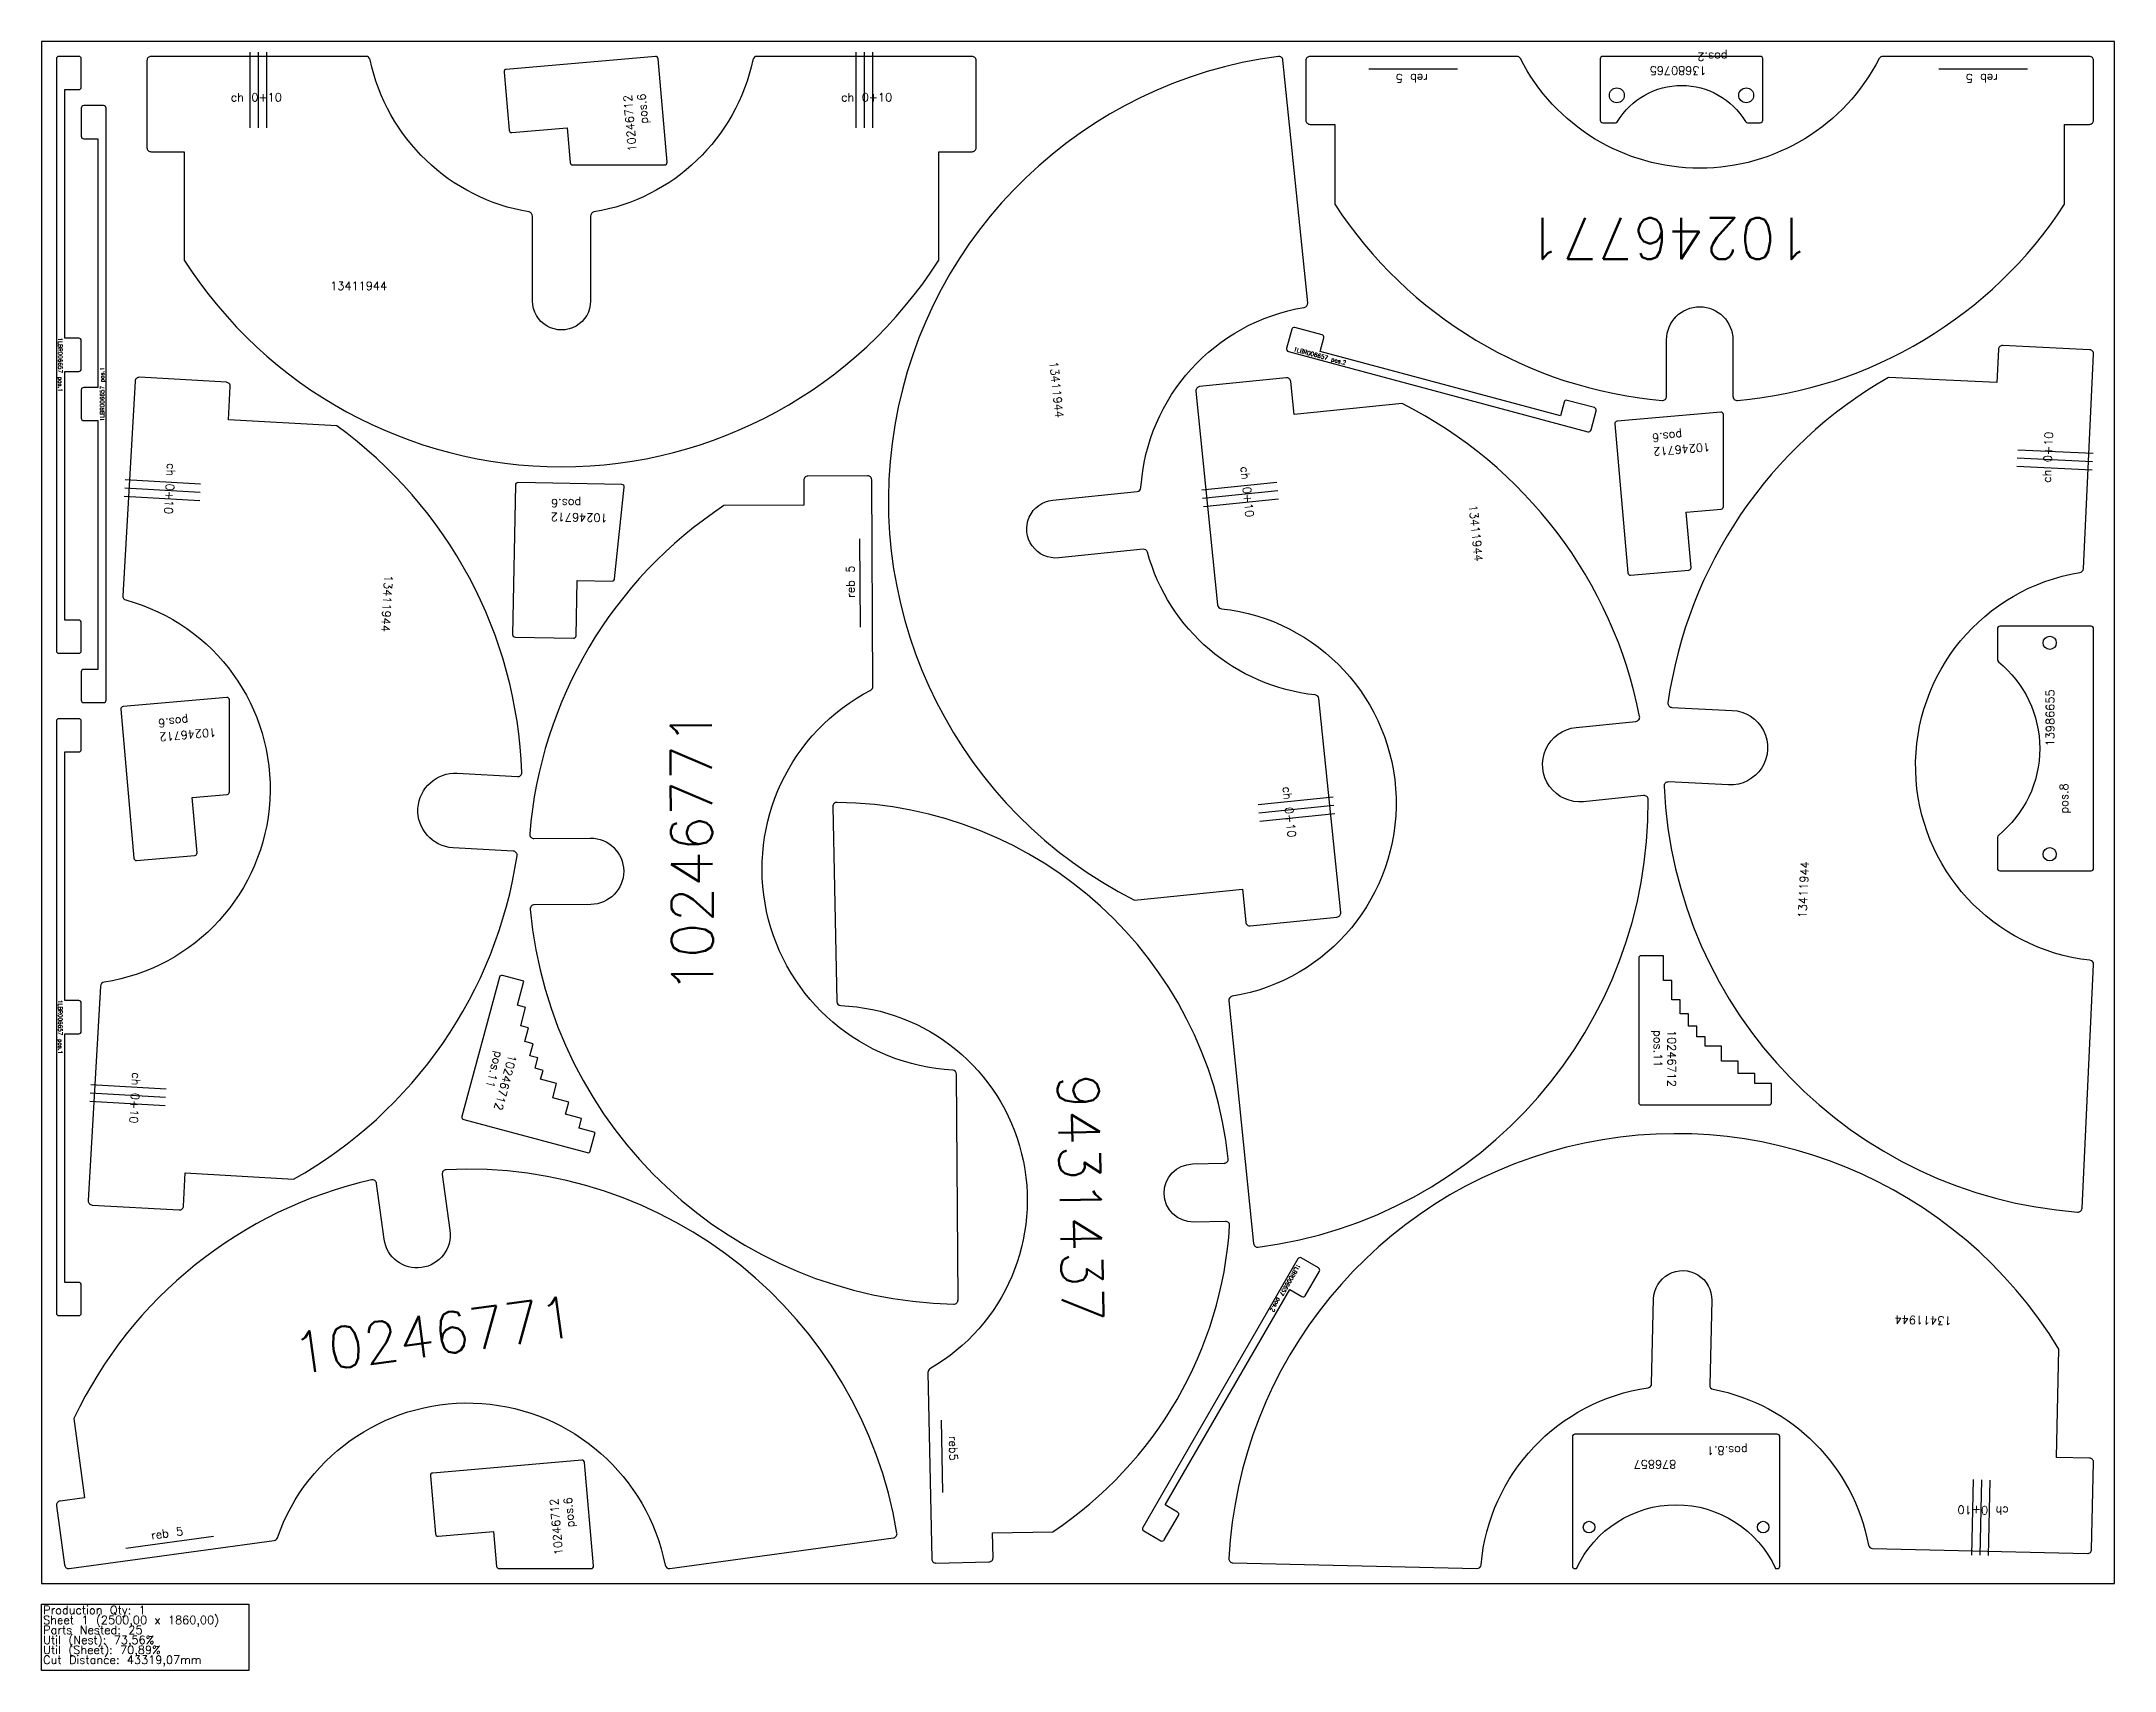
# Model space of a CAD drawing. Header units: millimetres. Extents: x 0 to 2500, y -105 to 1860.
import ezdxf

# ---------------------------------------------------------------- set-up
doc = ezdxf.new("R2010")
doc.units = ezdxf.units.MM
for name, color, linetype in [('10246712', 7, 'Continuous'), ('10246771', 7, 'Continuous'), ('13411944', 7, 'Continuous'), ('13680765', 7, 'Continuous'), ('13986655', 7, 'Continuous'), ('1LBR006657', 7, 'Continuous'), ('876857', 7, 'Continuous'), ('9431437', 7, 'Continuous'), ('Chanfro', 7, 'Continuous'), ('Rebaixo', 7, 'Continuous'), ('sheet', 24, 'Continuous'), ('Stats', 7, 'Continuous'), ('Texto', 7, 'Continuous')]:
    doc.layers.add(name, color=color, linetype=linetype)
doc.styles.get("Standard").update_dxf_attribs({"font": 'txt.shx'})

msp = doc.modelspace()

# ---------------------------------------------------------------- linework, layer by layer
at = {"color": 2}
for points in [[(633.9, 1755.9), (637.6, 1713.8, 0.389031), (640.6, 1711.1), (751.5, 1711.1, 0.439853), (754.5, 1714.4), (743.6, 1839.2, 0.414214), (740.4, 1842), (560.6, 1826.3, 0.414214), (557.8, 1823.1), (563.9, 1752.9, 0.414214), (567.2, 1750.1)], [(1983.5, 1292.3), (2025.6, 1296, 0.389031), (2028.3, 1299), (2028.3, 1409.9, 0.439853), (2025.1, 1412.9), (1900.2, 1402, 0.414214), (1897.4, 1398.8), (1913.1, 1219, 0.414214), (1916.3, 1216.2), (1986.6, 1222.3, 0.414214), (1989.3, 1225.6)], [(646, 1210), (688.2, 1209.2, 0.389031), (691.2, 1211.9), (702.9, 1322.2, 0.439853), (700, 1325.5), (574.7, 1327.9, 0.414214), (571.6, 1324.9), (568.2, 1144.5, 0.414214), (571.1, 1141.4), (641.6, 1140.1, 0.414214), (644.7, 1143)], [(181.8, 948.2), (223.9, 951.8, 0.389031), (226.7, 954.8), (226.7, 1065.7, 0.439853), (223.4, 1068.7), (98.5, 1057.9, 0.414214), (95.8, 1054.6), (111.4, 874.8, 0.414214), (114.7, 872.1), (184.9, 878.2, 0.414214), (187.6, 881.4)], [(545.1, 62.8), (548.8, 20.7, 0.389031), (551.8, 18), (662.7, 18, 0.439853), (665.7, 21.3), (654.8, 146.1, 0.414214), (651.6, 148.9), (471.8, 133.2, 0.414214), (469, 130), (475.1, 59.8, 0.414214), (478.4, 57)]]:
    msp.add_lwpolyline(points, format="xyb", close=True, dxfattribs=at)
at = {"layer": '10246712', "color": 2}
for points in [[(1956.2, 757.2), (1929.2, 757.2, 0.414214), (1926.2, 754.2), (1926.2, 580.2, 0.414214), (1929.2, 577.2), (2083.2, 577.2, 0.414214), (2086.2, 580.2), (2086.2, 603.2), (2066.2, 603.2), (2066.2, 615.2), (2046.2, 615.2), (2046.2, 630.2), (2026.2, 630.2), (2026.2, 648.2), (2006.2, 648.2), (2006.2, 659.2), (1996.2, 659.2), (1996.2, 672.2), (1986.2, 672.2), (1986.2, 687.2), (1976.2, 687.2), (1976.2, 704.2), (1966.2, 704.2), (1966.2, 727.2), (1956.2, 727.2)], [(581.9, 726.5), (555.8, 733.5, 0.414214), (552.2, 731.3), (507.1, 563.3, 0.414214), (509.3, 559.6), (658, 519.7, 0.414214), (661.7, 521.9), (667.6, 544.1), (648.3, 549.2), (651.4, 560.8), (632.1, 566), (636, 580.5), (616.7, 585.7), (621.3, 603.1), (602, 608.2), (604.9, 618.9), (595.2, 621.5), (598.6, 634), (588.9, 636.6), (592.8, 651.1), (583.1, 653.7), (587.5, 670.1), (577.9, 672.7), (583.8, 694.9), (574.2, 697.5)]]:
    msp.add_lwpolyline(points, format="xyb", close=True, dxfattribs=at)
at = {"layer": '10246771', "color": 2}
for points in [[(1959.8, 1500, -0.999998), (2039.8, 1500), (2039.8, 1432, 0.439826), (2045.2, 1427, 0.230753), (2439.8, 1663.6), (2439.8, 1760), (2469.8, 1760, 0.414214), (2474.8, 1765), (2474.8, 1837, 0.414214), (2469.8, 1842), (2220.6, 1842, 0.281528), (2216.1, 1839.3, -0.611524), (1783.5, 1839.3, 0.281528), (1779, 1842), (1529.8, 1842, 0.414214), (1524.8, 1837), (1524.8, 1765, 0.414214), (1529.8, 1760), (1559.8, 1760), (1559.8, 1663.6, 0.230753), (1954.4, 1427, 0.439826), (1959.8, 1432)], [(919.4, 1300.7), (823, 1300.1, 0.230753), (588.8, 904.1, 0.439826), (593.8, 898.7), (661.9, 899.1, -0.999999), (662.4, 819.1), (594.3, 818.7, 0.439826), (589.4, 813.2, 0.380776), (1100.2, 337, 0.422689), (1105.3, 342), (1103.6, 614.3, 0.396596), (1098.9, 619.2, -0.763355), (1000, 1077.5, 0.281528), (1002.7, 1082), (1001.2, 1331.2, 0.414214), (996.2, 1336.2), (924.2, 1335.7, 0.414214), (919.2, 1330.7)], [(52.1, 103.4), (22.4, 99.4, 0.414214), (18.1, 93.7), (27.9, 22.4, 0.414214), (33.5, 18.1), (280.5, 51.9, 0.281528), (284.5, 55.2, -0.763355), (752.1, 22.1, 0.396596), (757.7, 18.1), (1027.4, 55, 0.422689), (1031.7, 60.7, 0.380776), (488, 499.1, 0.439826), (483.3, 493.4), (492.5, 426, -0.999999), (413.3, 415.2), (404.1, 482.6, 0.439826), (398, 486.8, 0.230753), (39.1, 199)]]:
    msp.add_lwpolyline(points, format="xyb", close=True, dxfattribs=at)
at = {"layer": '13411944', "color": 2}
for points in [[(396.3, 1838, 0.354246), (391.4, 1842), (132.2, 1842, 0.414214), (127.2, 1837), (127.2, 1732, 0.414214), (132.2, 1727), (172.2, 1727), (172.2, 1596.2, 0.547653), (1082.2, 1596.2), (1082.2, 1727), (1122.2, 1727, 0.414214), (1127.2, 1732), (1127.2, 1837, 0.414214), (1122.2, 1842), (862.9, 1842, 0.354246), (858, 1838, -0.307984), (666.3, 1654.3, 0.366176), (662.2, 1649.3), (662.2, 1547, -1.000001), (592.2, 1547), (592.2, 1649.3, 0.366176), (588, 1654.3, -0.307984)], [(1540.5, 1067.3, 0.354246), (1536.1, 1071.7, -0.307984), (1333.8, 1243.8, 0.366176), (1328.5, 1247.5), (1226.7, 1237.1, -1.000001), (1219.6, 1306.7), (1321.4, 1317.1, 0.366176), (1325.9, 1321.8, -0.348617), (1522.9, 1539.2, 0.396087), (1527, 1544.7), (1497.2, 1837.4, 0.422451), (1491.6, 1841.9, 0.738667), (1318.2, 824.3), (1448.3, 837.5), (1452.4, 797.7, 0.414214), (1457.8, 793.2), (1562.3, 803.9, 0.414214), (1566.8, 809.4)], [(2474.8, 1483, 0.414214), (2470, 1488.2), (2365.1, 1493.2, 0.414214), (2359.9, 1488.5), (2358, 1448.5), (2227.3, 1454.7, 0.231109), (1961.5, 1062.4, 0.4419), (1966.3, 1056.7), (2038.8, 1053.2, -1.000001), (2034.6, 963.3), (1962, 966.8, 0.4419), (1956.7, 961.6, 0.37902), (2455.4, 448, 0.422451), (2460.8, 452.7), (2474.8, 746.6, 0.396087), (2470.3, 751.8, -0.872798), (2458.2, 1219.4, 0.354246), (2462.4, 1224.1)], [(225.4, 1403.7), (227.7, 1443.7, 0.414214), (223, 1448.9), (118.1, 1454.9, 0.414214), (112.9, 1450.2), (98.1, 1191.4, 0.354246), (101.8, 1186.3, -0.810159), (75.5, 725.3, 0.354246), (71.2, 720.6), (56.4, 461.8, 0.414214), (61.2, 456.5), (166, 450.6, 0.414214), (171.3, 455.3), (173.5, 495.2), (304.1, 487.7, 0.231109), (573.6, 877.6, 0.4419), (569, 883.3), (496.4, 887.4, -0.999999), (501.5, 977.3), (574.1, 973.2, 0.4419), (579.4, 978.3, 0.231109), (356, 1396.3)], [(1392.2, 1438.2), (1418.4, 1180.3, 0.354246), (1422.9, 1175.8, -0.872798), (1436.1, 708.3, 0.396087), (1431.9, 702.9), (1461.7, 410.1, 0.422451), (1467.4, 405.7, 0.37902), (1937.6, 945.5, 0.4419), (1932.1, 950.4), (1859.8, 943, -1.000001), (1850.7, 1032.6), (1922.9, 1039.9, 0.4419), (1927.3, 1045.9, 0.231109), (1640.8, 1423.3), (1510.6, 1410), (1506.6, 1449.8, 0.414214), (1501.1, 1454.3), (1396.6, 1443.7, 0.414214)], [(2208.1, 42.1), (2467.2, 36.1, 0.414214), (2472.4, 41), (2474.8, 146, 0.414214), (2469.9, 151.1), (2429.9, 152), (2432.9, 282.8, 0.738667), (1432, 30.1, 0.422451), (1436.9, 24.8), (1731.1, 18, 0.396087), (1736.2, 22.6, -0.348617), (1937.5, 236.1, 0.366176), (1941.8, 240.9), (1944.2, 343.2, -1.000001), (2014.2, 341.6), (2011.8, 239.3, 0.366176), (2015.9, 234.3, -0.307984), (2203.3, 46.1, 0.354246)]]:
    msp.add_lwpolyline(points, format="xyb", close=True, dxfattribs=at)
at = {"layer": '13680765', "color": 2}
msp.add_lwpolyline([(2057.5, 1762), (2072.8, 1762, 0.414214), (2075.8, 1765), (2075.8, 1839, 0.414214), (2072.8, 1842), (1882.8, 1842, 0.414214), (1879.8, 1839), (1879.8, 1765, 0.414214), (1882.8, 1762), (1898.2, 1762, 0.262938), (1900.8, 1763.5, -0.564933), (2054.9, 1763.5, 0.262938)], format="xyb", close=True, dxfattribs=at)
for centre in [(1899.8, 1795), (2055.8, 1795)]:
    msp.add_circle(centre, 9, dxfattribs=at)
at = {"layer": '13986655', "color": 2}
msp.add_lwpolyline([(2358.8, 900), (2358.8, 862.6, 0.414214), (2361.8, 859.6), (2471.8, 859.6, 0.414214), (2474.8, 862.6), (2474.8, 1151.6, 0.414214), (2471.8, 1154.6), (2361.8, 1154.6, 0.414214), (2358.8, 1151.6), (2358.8, 1114.2, 0.2259), (2359.9, 1111.9, -0.476095), (2359.9, 902.3, 0.2259)], format="xyb", close=True, dxfattribs=at)
for centre in [(2421.8, 1134.6), (2421.8, 879.6)]:
    msp.add_circle(centre, 8, dxfattribs=at)
at = {"layer": '1LBR006657', "color": 2}
for points in [[(45, 1802, 0.414214), (48, 1805), (48, 1839, 0.414214), (45, 1842), (21, 1842, 0.414214), (18, 1839), (18, 1125, 0.414214), (21, 1122), (45, 1122, 0.414214), (48, 1125), (48, 1159, 0.414214), (45, 1162), (28, 1162), (28, 1462), (45, 1462, 0.414214), (48, 1465), (48, 1499, 0.414214), (45, 1502), (28, 1502), (28, 1802)], [(51, 1102.6, 0.414214), (48, 1099.6), (48, 1065.6, 0.414214), (51, 1062.6), (75, 1062.6, 0.414214), (78, 1065.6), (78, 1779.6, 0.414214), (75, 1782.6), (51, 1782.6, 0.414214), (48, 1779.6), (48, 1745.6, 0.414214), (51, 1742.6), (68, 1742.6), (68, 1442.6), (51, 1442.6, 0.414214), (48, 1439.6), (48, 1405.6, 0.414214), (51, 1402.6), (68, 1402.6), (68, 1102.6)], [(1544.4, 1506.2), (1511.5, 1515, 0.414214), (1507.9, 1512.9), (1501.6, 1489.7, 0.414214), (1503.8, 1486.1), (1865, 1389.3, 0.414214), (1868.7, 1391.4), (1874.9, 1414.6, 0.414214), (1872.8, 1418.3), (1839.9, 1427.1, 0.414214), (1836.3, 1424.9), (1831.9, 1408.5), (1542.1, 1486.2), (1546.5, 1502.6, 0.414214)], [(45, 1003.1, 0.414214), (48, 1006.1), (48, 1040.1, 0.414214), (45, 1043.1), (21, 1043.1, 0.414214), (18, 1040.1), (18, 326.1, 0.414214), (21, 323.1), (45, 323.1, 0.414214), (48, 326.1), (48, 360.1, 0.414214), (45, 363.1), (28, 363.1), (28, 663.1), (45, 663.1, 0.414214), (48, 666.1), (48, 700.1, 0.414214), (45, 703.1), (28, 703.1), (28, 1003.1)], [(1524.1, 347.1), (1541.1, 376.6, 0.414214), (1540, 380.7), (1519.2, 392.7, 0.414214), (1515.1, 391.6), (1328.1, 67.7, 0.414214), (1329.2, 63.6), (1350, 51.6, 0.414214), (1354.1, 52.7), (1371.1, 82.1, 0.414214), (1370, 86.2), (1355.3, 94.7), (1505.3, 354.5), (1520, 346, 0.414214)]]:
    msp.add_lwpolyline(points, format="xyb", close=True, dxfattribs=at)
at = {"layer": '876857', "color": 2}
msp.add_lwpolyline([(2091.3, 18), (2093.3, 18, 0.414214), (2096.3, 21), (2096.3, 177, 0.414214), (2093.3, 180), (1849.3, 180, 0.414214), (1846.3, 177), (1846.3, 21, 0.414214), (1849.3, 18), (1851.3, 18, -0.641689)], format="xyb", close=True, dxfattribs=at)
for centre in [(1866.3, 68), (2076.3, 68)]:
    msp.add_circle(centre, 7, dxfattribs=at)
at = {"layer": '9431437', "color": 2}
msp.add_lwpolyline([(1146.9, 61.1), (1219.6, 62.5, 0.234123), (1432.9, 431.5, 0.439129), (1427.8, 436.8), (1389.5, 436, -0.999997), (1388.1, 506), (1426.4, 506.8, 0.439129), (1431.2, 512.3, 0.380662), (959.4, 942.2, 0.423495), (954.3, 937.1), (959, 702, 0.396012), (963.8, 697.1, -0.75023), (1071.5, 258.9, 0.273084), (1069, 254.4), (1073.6, 29.6, 0.414214), (1078.7, 24.7), (1142.6, 26, 0.414214), (1147.5, 31.1)], format="xyb", close=True, dxfattribs=at)
at = {"layer": 'Chanfro', "color": 2}
for p, q in [((251.8, 1756), (251.8, 1847)), ((261.8, 1756), (261.8, 1847)), ((271.8, 1756), (271.8, 1847)), ((982.5, 1756), (982.5, 1847)), ((992.5, 1756), (992.5, 1847)), ((1002.5, 1756), (1002.5, 1847)), ((2382.7, 1357.6), (2473.6, 1353.3)), ((2383.2, 1367.6), (2474.1, 1363.3)), ((191.9, 1325.9), (101, 1331.1)), ((1489.9, 1327.9), (1399.3, 1318.7)), ((2382.2, 1347.6), (2473.1, 1343.3)), ((190.8, 1305.9), (99.9, 1311.1)), ((191.3, 1315.9), (100.5, 1321.1)), ((1490.9, 1317.9), (1400.3, 1308.7)), ((1491.9, 1308), (1401.3, 1298.8)), ((1467.1, 939.6), (1557.6, 948.8)), ((1468.1, 929.6), (1558.6, 938.8)), ((1469.1, 919.7), (1559.6, 928.9)), ((150.3, 596.3), (59.4, 601.5)), ((149.1, 576.3), (58.3, 581.5)), ((149.7, 586.3), (58.8, 591.5)), ((2329.6, 125.3), (2327.5, 34.3)), ((2339.6, 125.1), (2337.5, 34.1)), ((2349.6, 124.8), (2347.5, 33.9))]:
    msp.add_line(p, q, dxfattribs=at)
at = {"layer": 'Rebaixo', "color": 2}
for p, q in [((1600.8, 1827), (1707.5, 1827)), ((2288.2, 1827), (2395, 1827)), ((986.6, 1260.1), (987.3, 1153.4)), ((1087, 109.8), (1085.2, 197.2)), ((101.8, 42.6), (207.6, 57))]:
    msp.add_line(p, q, dxfattribs=at)
at = {"layer": 'sheet', "color": 7}
msp.add_lwpolyline([(0, 0), (2500, 0), (2500, 1860), (0, 1860)], close=True, dxfattribs=at)
at = {"layer": 'Stats', "color": 151}
msp.add_lwpolyline([(0, -25), (250, -25), (250, -105), (0, -105), (0, -25)], close=True, dxfattribs=at)

# ---------------------------------------------------------------- texts
at = {"layer": 'Chanfro', "color": 2, "char_height": 10, "width": 68.073}
for insert, attachment_point in [((289.9, 1787.7), 9), ((964.4, 1787.7), 7)]:
    msp.add_mtext('ch 0+10', dxfattribs=dict(at, insert=insert, attachment_point=attachment_point))
for insert, attachment_point, rotation in [((2413, 1328), 1, 87.2758), ((158.1, 1289.6), 3, 266.7339), ((1462.2, 1286.7), 3, 275.8187), ((1496.8, 960.8), 7, 275.818), ((119.6, 616.2), 1, 266.7339), ((2310.8, 94), 9, 178.6818)]:
    msp.add_mtext('ch 0+10', dxfattribs=dict(at, insert=insert, attachment_point=attachment_point, rotation=rotation))
at = {"layer": 'Rebaixo', "color": 2, "char_height": 10}
for s, insert, width, attachment_point, rotation in [('reb 5', (1672, 1810.6), 39.275, 1, 180), ('reb 5', (2359.4, 1810.6), 39.275, 1, 180), ('reb 5', (970.7, 1188.8), 39.275, 1, 90.3564), ('reb5', (1104.4, 178.2), 39.618, 1, 271.1511), ('reb 5', (170.1, 68.4), 39.275, 3, 7.7767)]:
    msp.add_mtext(s, dxfattribs=dict(at, insert=insert, width=width, attachment_point=attachment_point, rotation=rotation))
at = {"layer": 'Stats', "color": 60}
for s, p in [('Sheet 1 (2500,00 x 1860,00)', (2, -49)), ('Production Qty: 1', (2, -37)), ('Parts Nested: 25', (2, -61)), ('Util (Nest): 73,56%', (2, -73)), ('Util (Sheet): 70,89%', (2, -85)), ('Cut Distance: 43319,07mm', (2, -97))]:
    msp.add_text(s, height=10, dxfattribs=at).set_placement(p)
at = {"layer": 'Texto', "color": 2}
for s, insert, char_height, width, attachment_point, rotation in [('{\\W2.850462; }13680765 pos.2', (2033.4, 1819.8), 10, 120.081, 1, 180), ('10246712 pos.6', (701.7, 1795.1), 10, 55.113, 3, 94.9693), ('10246771', (2133.9, 1597.3), 50, 349.646, 1, 180), ('1LBR006657 pos.1', (25.3, 1502.7), 5, 106.955, 1, 270), ('1LBR006657 pos.2', (1510.7, 1491.5), 5, 106.955, 1, 345), ('1LBR006657 pos.1', (70.7, 1401.8), 5, 106.955, 1, 90), ('13411944', (1225.7, 1474.7), 10, 499.154, 1, 275.818), ('10246712 pos.6', (1944.3, 1360.1), 10, 55.113, 3, 184.9693), ('10246712 pos.6', (614.1, 1281.5), 10, 55.113, 3, 178.9167), ('13411944', (1731.3, 1301.6), 10, 499.154, 1, 275.8187), ('13411944', (423.6, 1216.1), 10, 499.154, 1, 266.7339), ('{\\W9.095322; }13986655 pos.8', (2417.3, 928.7), 10, 168.68, 1, 90), ('10246712 pos.6', (142.7, 1015.9), 10, 55.113, 3, 184.9693), ('10246771', (760.3, 711.4), 50, 349.646, 1, 90.3564), ('13411944', (2118.4, 802.7), 10, 499.154, 1, 87.2758), ('1LBR006657 pos.1', (25.3, 703.9), 5, 106.955, 1, 270), ('10246712 pos.11', (1971.1, 667.6), 10, 55.113, 1, 270), ('10246712 pos.11', (573.2, 636.1), 10, 55.113, 1, 255), ('9431437', (1274.9, 615.4), 50, 338.768, 1, 271.1511), ('1LBR006657 pos.2', (1518.6, 383.5), 5, 106.955, 1, 240), ('10246771', (299.9, 301.5), 50, 349.646, 1, 7.7767), ('13411944', (2303.3, 311.8), 10, 499.154, 1, 178.6818), ('{\\W9.65062; }876857 pos.8.1', (2057.6, 138.7), 10, 168.106, 1, 180), ('10246712 pos.6', (612.9, 102), 10, 55.113, 3, 94.9693)]:
    msp.add_mtext(s, dxfattribs=dict(at, insert=insert, char_height=char_height, width=width, attachment_point=attachment_point, rotation=rotation))
at = {"layer": 'Texto', "color": 2, "insert": (348.2, 1570.2), "char_height": 10, "width": 499.154, "attachment_point": 1}
msp.add_mtext('13411944', dxfattribs=at)

doc.saveas('drawing.dxf')
